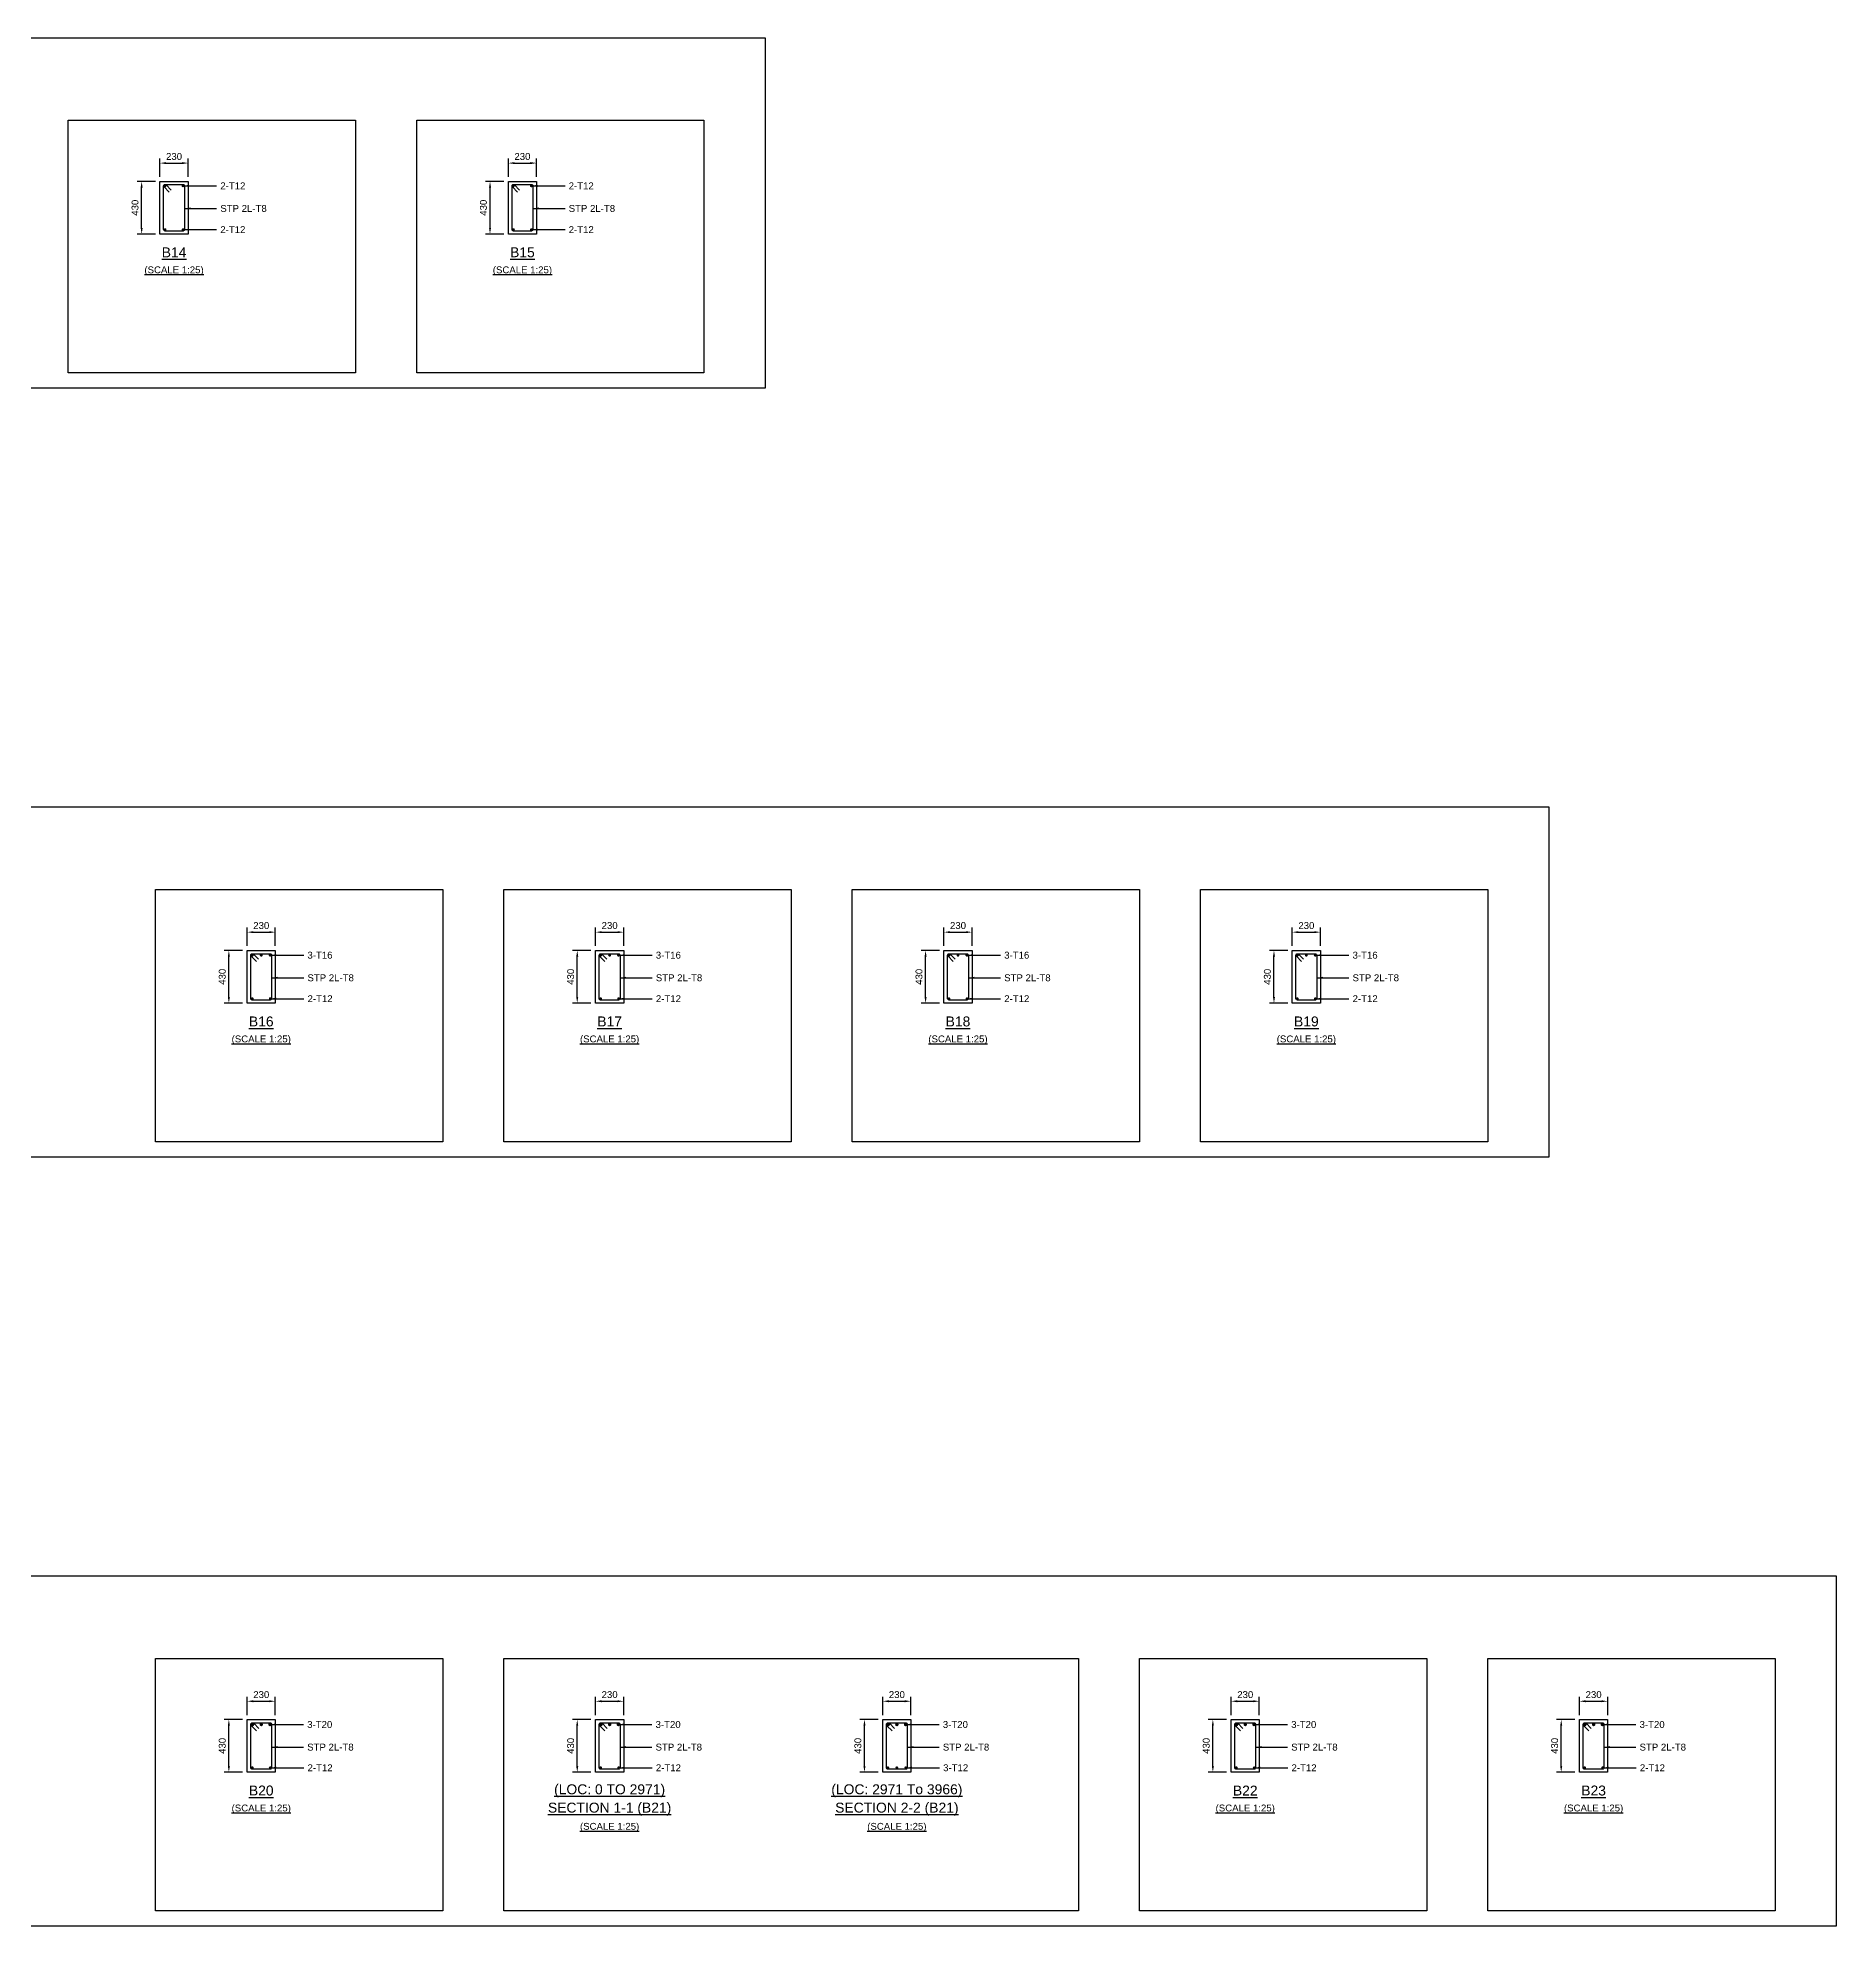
# Model space of a CAD drawing. Header units: inches. Extents: x -816171 to 9366335, y -450961 to 689132.
# Drawn here: x 2685322 to 2744176, y 208346 to 270126 of the extents above; entities that cross this region are included whole.
import ezdxf
from ezdxf.enums import TextEntityAlignment as Align

# ---------------------------------------------------------------- set-up
doc = ezdxf.new("R2010")
doc.units = ezdxf.units.IN
doc.header["$MEASUREMENT"] = 0
for name, color, linetype in [('Concrete Line', 2, 'Continuous'), ('Dimension', 31, 'Continuous'), ('Labels', 4, 'Continuous'), ('Link', 225, 'Continuous'), ('Reinforcement', 130, 'Continuous'), ('Schedule Border', 60, 'Continuous'), ('Text', 31, 'Continuous')]:
    doc.layers.add(name, color=color, linetype=linetype)
doc.styles.add('SC-SansSerif', font='SansSerif')
doc.dimstyles.new('SCBBSDimStyl', dxfattribs={"dimtxt": 225, "dimasz": 200, "dimexe": 150, "dimexo": 150, "dimgap": 100, "dimtad": 1, "dimtoh": 1, "dimdec": 0, "dimzin": 0, "dimdsep": 46, "dimtxsty": 'SC-SansSerif', "dimcen": 0.09, "dimclrd": 8, "dimclre": 8, "dimclrt": 31, "dimadec": 0, "dimazin": 0, "dimtfac": 1, "dimtdec": 0, "dimtix": 1, "dimtofl": 0, "dimtmove": 0, "dimatfit": 3, "dimfxl": 1, "dimtolj": 1, "dimtzin": 0, "dimarcsym": 0})

# ---------------------------------------------------------------- blocks, each defined once
blk = doc.blocks.new('*D782')
at = {"layer": 'DEFPOINTS', "color": 0, "transparency": 16777216}
for p in [(2690242, 266026), (2689322, 265426), (2690242, 265426)]:
    blk.add_point(p, dxfattribs=at)
at = {"layer": 'Dimension', "color": 8, "lineweight": -2, "transparency": 16777216}
for p, q in [((2689322, 265576), (2689322, 266176)), ((2689522, 266026), (2690042, 266026)), ((2690242, 265576), (2690242, 266176))]:
    blk.add_line(p, q, dxfattribs=at)
at = {"layer": 'Dimension', "color": 8, "transparency": 16777216}
for points in [[(2689522, 266059), (2689522, 265993), (2689322, 266026)], [(2690042, 266059), (2690042, 265993), (2690242, 266026)]]:
    blk.add_solid(points, dxfattribs=at)
at = {"layer": 'Dimension', "color": 31, "transparency": 16777216, "insert": (2689782, 266242), "char_height": 225, "attachment_point": 5, "style": 'SC-SansSerif'}
blk.add_mtext('\\A1;230', dxfattribs=at)
blk = doc.blocks.new('*D783')
at = {"layer": 'DEFPOINTS', "color": 0, "transparency": 16777216}
for p in [(2688722, 265426), (2689322, 265426), (2689322, 263706)]:
    blk.add_point(p, dxfattribs=at)
at = {"layer": 'Dimension', "color": 8, "lineweight": -2, "transparency": 16777216}
for p, q in [((2689172, 265426), (2688572, 265426)), ((2688722, 263906), (2688722, 265226)), ((2689172, 263706), (2688572, 263706))]:
    blk.add_line(p, q, dxfattribs=at)
at = {"layer": 'Dimension', "color": 8, "transparency": 16777216}
for points in [[(2688689, 265226), (2688755, 265226), (2688722, 265426)], [(2688689, 263906), (2688755, 263906), (2688722, 263706)]]:
    blk.add_solid(points, dxfattribs=at)
at = {"layer": 'Dimension', "color": 31, "transparency": 16777216, "insert": (2688506, 264566), "char_height": 225, "attachment_point": 5, "rotation": 90, "style": 'SC-SansSerif'}
blk.add_mtext('\\A1;430', dxfattribs=at)
blk = doc.blocks.new('*D768')
at = {"layer": 'DEFPOINTS', "color": 0, "transparency": 16777216}
for p in [(2701642, 266026), (2700722, 265426), (2701642, 265426)]:
    blk.add_point(p, dxfattribs=at)
at = {"layer": 'Dimension', "color": 8, "lineweight": -2, "transparency": 16777216}
for p, q in [((2700722, 265576), (2700722, 266176)), ((2700922, 266026), (2701442, 266026)), ((2701642, 265576), (2701642, 266176))]:
    blk.add_line(p, q, dxfattribs=at)
at = {"layer": 'Dimension', "color": 8, "transparency": 16777216}
for points in [[(2700922, 266059), (2700922, 265993), (2700722, 266026)], [(2701442, 266059), (2701442, 265993), (2701642, 266026)]]:
    blk.add_solid(points, dxfattribs=at)
at = {"layer": 'Dimension', "color": 31, "transparency": 16777216, "insert": (2701182, 266242), "char_height": 225, "attachment_point": 5, "style": 'SC-SansSerif'}
blk.add_mtext('\\A1;230', dxfattribs=at)
blk = doc.blocks.new('*D769')
at = {"layer": 'DEFPOINTS', "color": 0, "transparency": 16777216}
for p in [(2700122, 265426), (2700722, 265426), (2700722, 263706)]:
    blk.add_point(p, dxfattribs=at)
at = {"layer": 'Dimension', "color": 8, "lineweight": -2, "transparency": 16777216}
for p, q in [((2700572, 265426), (2699972, 265426)), ((2700122, 263906), (2700122, 265226)), ((2700572, 263706), (2699972, 263706))]:
    blk.add_line(p, q, dxfattribs=at)
at = {"layer": 'Dimension', "color": 8, "transparency": 16777216}
for points in [[(2700089, 265226), (2700155, 265226), (2700122, 265426)], [(2700089, 263906), (2700155, 263906), (2700122, 263706)]]:
    blk.add_solid(points, dxfattribs=at)
at = {"layer": 'Dimension', "color": 31, "transparency": 16777216, "insert": (2699906, 264566), "char_height": 225, "attachment_point": 5, "rotation": 90, "style": 'SC-SansSerif'}
blk.add_mtext('\\A1;430', dxfattribs=at)
blk = doc.blocks.new('*D876')
at = {"layer": 'DEFPOINTS', "color": 0, "transparency": 16777216}
for p in [(2693096, 240866), (2692176, 240266), (2693096, 240266)]:
    blk.add_point(p, dxfattribs=at)
at = {"layer": 'Dimension', "color": 8, "lineweight": -2, "transparency": 16777216}
for p, q in [((2692176, 240416), (2692176, 241016)), ((2693096, 240416), (2693096, 241016)), ((2692376, 240866), (2692896, 240866))]:
    blk.add_line(p, q, dxfattribs=at)
at = {"layer": 'Dimension', "color": 8, "transparency": 16777216}
for points in [[(2692376, 240899), (2692376, 240833), (2692176, 240866)], [(2692896, 240899), (2692896, 240833), (2693096, 240866)]]:
    blk.add_solid(points, dxfattribs=at)
at = {"layer": 'Dimension', "color": 31, "transparency": 16777216, "insert": (2692636, 241082), "char_height": 225, "attachment_point": 5, "style": 'SC-SansSerif'}
blk.add_mtext('\\A1;230', dxfattribs=at)
blk = doc.blocks.new('*D877')
at = {"layer": 'DEFPOINTS', "color": 0, "transparency": 16777216}
for p in [(2691576, 240266), (2692176, 240266), (2692176, 238546)]:
    blk.add_point(p, dxfattribs=at)
at = {"layer": 'Dimension', "color": 8, "lineweight": -2, "transparency": 16777216}
for p, q in [((2692026, 240266), (2691426, 240266)), ((2691576, 238746), (2691576, 240066)), ((2692026, 238546), (2691426, 238546))]:
    blk.add_line(p, q, dxfattribs=at)
at = {"layer": 'Dimension', "color": 8, "transparency": 16777216}
for points in [[(2691542, 240066), (2691609, 240066), (2691576, 240266)], [(2691542, 238746), (2691609, 238746), (2691576, 238546)]]:
    blk.add_solid(points, dxfattribs=at)
at = {"layer": 'Dimension', "color": 31, "transparency": 16777216, "insert": (2691360, 239406), "char_height": 225, "attachment_point": 5, "rotation": 90, "style": 'SC-SansSerif'}
blk.add_mtext('\\A1;430', dxfattribs=at)
blk = doc.blocks.new('*D878')
at = {"layer": 'DEFPOINTS', "color": 0, "transparency": 16777216}
for p in [(2704496, 240866), (2703576, 240266), (2704496, 240266)]:
    blk.add_point(p, dxfattribs=at)
at = {"layer": 'Dimension', "color": 8, "lineweight": -2, "transparency": 16777216}
for p, q in [((2703576, 240416), (2703576, 241016)), ((2704496, 240416), (2704496, 241016)), ((2703776, 240866), (2704296, 240866))]:
    blk.add_line(p, q, dxfattribs=at)
at = {"layer": 'Dimension', "color": 8, "transparency": 16777216}
for points in [[(2703776, 240899), (2703776, 240833), (2703576, 240866)], [(2704296, 240899), (2704296, 240833), (2704496, 240866)]]:
    blk.add_solid(points, dxfattribs=at)
at = {"layer": 'Dimension', "color": 31, "transparency": 16777216, "insert": (2704036, 241082), "char_height": 225, "attachment_point": 5, "style": 'SC-SansSerif'}
blk.add_mtext('\\A1;230', dxfattribs=at)
blk = doc.blocks.new('*D879')
at = {"layer": 'DEFPOINTS', "color": 0, "transparency": 16777216}
for p in [(2702976, 240266), (2703576, 240266), (2703576, 238546)]:
    blk.add_point(p, dxfattribs=at)
at = {"layer": 'Dimension', "color": 8, "lineweight": -2, "transparency": 16777216}
for p, q in [((2703426, 240266), (2702826, 240266)), ((2702976, 238746), (2702976, 240066)), ((2703426, 238546), (2702826, 238546))]:
    blk.add_line(p, q, dxfattribs=at)
at = {"layer": 'Dimension', "color": 8, "transparency": 16777216}
for points in [[(2702942, 240066), (2703009, 240066), (2702976, 240266)], [(2702942, 238746), (2703009, 238746), (2702976, 238546)]]:
    blk.add_solid(points, dxfattribs=at)
at = {"layer": 'Dimension', "color": 31, "transparency": 16777216, "insert": (2702760, 239406), "char_height": 225, "attachment_point": 5, "rotation": 90, "style": 'SC-SansSerif'}
blk.add_mtext('\\A1;430', dxfattribs=at)
blk = doc.blocks.new('*D880')
at = {"layer": 'DEFPOINTS', "color": 0, "transparency": 16777216}
for p in [(2715896, 240866), (2714976, 240266), (2715896, 240266)]:
    blk.add_point(p, dxfattribs=at)
at = {"layer": 'Dimension', "color": 8, "lineweight": -2, "transparency": 16777216}
for p, q in [((2714976, 240416), (2714976, 241016)), ((2715896, 240416), (2715896, 241016)), ((2715176, 240866), (2715696, 240866))]:
    blk.add_line(p, q, dxfattribs=at)
at = {"layer": 'Dimension', "color": 8, "transparency": 16777216}
for points in [[(2715176, 240899), (2715176, 240833), (2714976, 240866)], [(2715696, 240899), (2715696, 240833), (2715896, 240866)]]:
    blk.add_solid(points, dxfattribs=at)
at = {"layer": 'Dimension', "color": 31, "transparency": 16777216, "insert": (2715436, 241082), "char_height": 225, "attachment_point": 5, "style": 'SC-SansSerif'}
blk.add_mtext('\\A1;230', dxfattribs=at)
blk = doc.blocks.new('*D881')
at = {"layer": 'DEFPOINTS', "color": 0, "transparency": 16777216}
for p in [(2714376, 240266), (2714976, 240266), (2714976, 238546)]:
    blk.add_point(p, dxfattribs=at)
at = {"layer": 'Dimension', "color": 8, "lineweight": -2, "transparency": 16777216}
for p, q in [((2714826, 240266), (2714226, 240266)), ((2714376, 238746), (2714376, 240066)), ((2714826, 238546), (2714226, 238546))]:
    blk.add_line(p, q, dxfattribs=at)
at = {"layer": 'Dimension', "color": 8, "transparency": 16777216}
for points in [[(2714342, 240066), (2714409, 240066), (2714376, 240266)], [(2714342, 238746), (2714409, 238746), (2714376, 238546)]]:
    blk.add_solid(points, dxfattribs=at)
at = {"layer": 'Dimension', "color": 31, "transparency": 16777216, "insert": (2714160, 239406), "char_height": 225, "attachment_point": 5, "rotation": 90, "style": 'SC-SansSerif'}
blk.add_mtext('\\A1;430', dxfattribs=at)
blk = doc.blocks.new('*D853')
at = {"layer": 'DEFPOINTS', "color": 0, "transparency": 16777216}
for p in [(2727296, 240866), (2726376, 240266), (2727296, 240266)]:
    blk.add_point(p, dxfattribs=at)
at = {"layer": 'Dimension', "color": 8, "lineweight": -2, "transparency": 16777216}
for p, q in [((2726376, 240416), (2726376, 241016)), ((2727296, 240416), (2727296, 241016)), ((2726576, 240866), (2727096, 240866))]:
    blk.add_line(p, q, dxfattribs=at)
at = {"layer": 'Dimension', "color": 8, "transparency": 16777216}
for points in [[(2726576, 240899), (2726576, 240833), (2726376, 240866)], [(2727096, 240899), (2727096, 240833), (2727296, 240866)]]:
    blk.add_solid(points, dxfattribs=at)
at = {"layer": 'Dimension', "color": 31, "transparency": 16777216, "insert": (2726836, 241082), "char_height": 225, "attachment_point": 5, "style": 'SC-SansSerif'}
blk.add_mtext('\\A1;230', dxfattribs=at)
blk = doc.blocks.new('*D854')
at = {"layer": 'DEFPOINTS', "color": 0, "transparency": 16777216}
for p in [(2725776, 240266), (2726376, 240266), (2726376, 238546)]:
    blk.add_point(p, dxfattribs=at)
at = {"layer": 'Dimension', "color": 8, "lineweight": -2, "transparency": 16777216}
for p, q in [((2726226, 240266), (2725626, 240266)), ((2725776, 238746), (2725776, 240066)), ((2726226, 238546), (2725626, 238546))]:
    blk.add_line(p, q, dxfattribs=at)
at = {"layer": 'Dimension', "color": 8, "transparency": 16777216}
for points in [[(2725742, 240066), (2725809, 240066), (2725776, 240266)], [(2725742, 238746), (2725809, 238746), (2725776, 238546)]]:
    blk.add_solid(points, dxfattribs=at)
at = {"layer": 'Dimension', "color": 31, "transparency": 16777216, "insert": (2725560, 239406), "char_height": 225, "attachment_point": 5, "rotation": 90, "style": 'SC-SansSerif'}
blk.add_mtext('\\A1;430', dxfattribs=at)
blk = doc.blocks.new('*D870')
at = {"layer": 'DEFPOINTS', "color": 0, "transparency": 16777216}
for p in [(2693096, 215706), (2692176, 215106), (2693096, 215106)]:
    blk.add_point(p, dxfattribs=at)
at = {"layer": 'Dimension', "color": 8, "lineweight": -2, "transparency": 16777216}
for p, q in [((2692176, 215256), (2692176, 215856)), ((2692376, 215706), (2692896, 215706)), ((2693096, 215256), (2693096, 215856))]:
    blk.add_line(p, q, dxfattribs=at)
at = {"layer": 'Dimension', "color": 8, "transparency": 16777216}
for points in [[(2692376, 215739), (2692376, 215673), (2692176, 215706)], [(2692896, 215739), (2692896, 215673), (2693096, 215706)]]:
    blk.add_solid(points, dxfattribs=at)
at = {"layer": 'Dimension', "color": 31, "transparency": 16777216, "insert": (2692636, 215922), "char_height": 225, "attachment_point": 5, "style": 'SC-SansSerif'}
blk.add_mtext('\\A1;230', dxfattribs=at)
blk = doc.blocks.new('*D871')
at = {"layer": 'DEFPOINTS', "color": 0, "transparency": 16777216}
for p in [(2691576, 215106), (2692176, 215106), (2692176, 213386)]:
    blk.add_point(p, dxfattribs=at)
at = {"layer": 'Dimension', "color": 8, "lineweight": -2, "transparency": 16777216}
for p, q in [((2692026, 215106), (2691426, 215106)), ((2691576, 213586), (2691576, 214906)), ((2692026, 213386), (2691426, 213386))]:
    blk.add_line(p, q, dxfattribs=at)
at = {"layer": 'Dimension', "color": 8, "transparency": 16777216}
for points in [[(2691542, 214906), (2691609, 214906), (2691576, 215106)], [(2691542, 213586), (2691609, 213586), (2691576, 213386)]]:
    blk.add_solid(points, dxfattribs=at)
at = {"layer": 'Dimension', "color": 31, "transparency": 16777216, "insert": (2691360, 214246), "char_height": 225, "attachment_point": 5, "rotation": 90, "style": 'SC-SansSerif'}
blk.add_mtext('\\A1;430', dxfattribs=at)
blk = doc.blocks.new('*D890')
at = {"layer": 'DEFPOINTS', "color": 0, "transparency": 16777216}
for p in [(2704496, 215706), (2703576, 215106), (2704496, 215106)]:
    blk.add_point(p, dxfattribs=at)
at = {"layer": 'Dimension', "color": 8, "lineweight": -2, "transparency": 16777216}
for p, q in [((2703576, 215256), (2703576, 215856)), ((2703776, 215706), (2704296, 215706)), ((2704496, 215256), (2704496, 215856))]:
    blk.add_line(p, q, dxfattribs=at)
at = {"layer": 'Dimension', "color": 8, "transparency": 16777216}
for points in [[(2703776, 215739), (2703776, 215673), (2703576, 215706)], [(2704296, 215739), (2704296, 215673), (2704496, 215706)]]:
    blk.add_solid(points, dxfattribs=at)
at = {"layer": 'Dimension', "color": 31, "transparency": 16777216, "insert": (2704036, 215922), "char_height": 225, "attachment_point": 5, "style": 'SC-SansSerif'}
blk.add_mtext('\\A1;230', dxfattribs=at)
blk = doc.blocks.new('*D891')
at = {"layer": 'DEFPOINTS', "color": 0, "transparency": 16777216}
for p in [(2702976, 215106), (2703576, 215106), (2703576, 213386)]:
    blk.add_point(p, dxfattribs=at)
at = {"layer": 'Dimension', "color": 8, "lineweight": -2, "transparency": 16777216}
for p, q in [((2703426, 215106), (2702826, 215106)), ((2702976, 213586), (2702976, 214906)), ((2703426, 213386), (2702826, 213386))]:
    blk.add_line(p, q, dxfattribs=at)
at = {"layer": 'Dimension', "color": 8, "transparency": 16777216}
for points in [[(2702942, 214906), (2703009, 214906), (2702976, 215106)], [(2702942, 213586), (2703009, 213586), (2702976, 213386)]]:
    blk.add_solid(points, dxfattribs=at)
at = {"layer": 'Dimension', "color": 31, "transparency": 16777216, "insert": (2702760, 214246), "char_height": 225, "attachment_point": 5, "rotation": 90, "style": 'SC-SansSerif'}
blk.add_mtext('\\A1;430', dxfattribs=at)
blk = doc.blocks.new('*D892')
at = {"layer": 'DEFPOINTS', "color": 0, "transparency": 16777216}
for p in [(2713896, 215706), (2712976, 215106), (2713896, 215106)]:
    blk.add_point(p, dxfattribs=at)
at = {"layer": 'Dimension', "color": 8, "lineweight": -2, "transparency": 16777216}
for p, q in [((2712976, 215256), (2712976, 215856)), ((2713176, 215706), (2713696, 215706)), ((2713896, 215256), (2713896, 215856))]:
    blk.add_line(p, q, dxfattribs=at)
at = {"layer": 'Dimension', "color": 8, "transparency": 16777216}
for points in [[(2713176, 215739), (2713176, 215673), (2712976, 215706)], [(2713696, 215739), (2713696, 215673), (2713896, 215706)]]:
    blk.add_solid(points, dxfattribs=at)
at = {"layer": 'Dimension', "color": 31, "transparency": 16777216, "insert": (2713436, 215922), "char_height": 225, "attachment_point": 5, "style": 'SC-SansSerif'}
blk.add_mtext('\\A1;230', dxfattribs=at)
blk = doc.blocks.new('*D893')
at = {"layer": 'DEFPOINTS', "color": 0, "transparency": 16777216}
for p in [(2712376, 215106), (2712976, 215106), (2712976, 213386)]:
    blk.add_point(p, dxfattribs=at)
at = {"layer": 'Dimension', "color": 8, "lineweight": -2, "transparency": 16777216}
for p, q in [((2712826, 215106), (2712226, 215106)), ((2712376, 213586), (2712376, 214906)), ((2712826, 213386), (2712226, 213386))]:
    blk.add_line(p, q, dxfattribs=at)
at = {"layer": 'Dimension', "color": 8, "transparency": 16777216}
for points in [[(2712342, 214906), (2712409, 214906), (2712376, 215106)], [(2712342, 213586), (2712409, 213586), (2712376, 213386)]]:
    blk.add_solid(points, dxfattribs=at)
at = {"layer": 'Dimension', "color": 31, "transparency": 16777216, "insert": (2712160, 214246), "char_height": 225, "attachment_point": 5, "rotation": 90, "style": 'SC-SansSerif'}
blk.add_mtext('\\A1;430', dxfattribs=at)
blk = doc.blocks.new('*D894')
at = {"layer": 'DEFPOINTS', "color": 0, "transparency": 16777216}
for p in [(2725296, 215706), (2724376, 215106), (2725296, 215106)]:
    blk.add_point(p, dxfattribs=at)
at = {"layer": 'Dimension', "color": 8, "lineweight": -2, "transparency": 16777216}
for p, q in [((2724376, 215256), (2724376, 215856)), ((2724576, 215706), (2725096, 215706)), ((2725296, 215256), (2725296, 215856))]:
    blk.add_line(p, q, dxfattribs=at)
at = {"layer": 'Dimension', "color": 8, "transparency": 16777216}
for points in [[(2724576, 215739), (2724576, 215673), (2724376, 215706)], [(2725096, 215739), (2725096, 215673), (2725296, 215706)]]:
    blk.add_solid(points, dxfattribs=at)
at = {"layer": 'Dimension', "color": 31, "transparency": 16777216, "insert": (2724836, 215922), "char_height": 225, "attachment_point": 5, "style": 'SC-SansSerif'}
blk.add_mtext('\\A1;230', dxfattribs=at)
blk = doc.blocks.new('*D895')
at = {"layer": 'DEFPOINTS', "color": 0, "transparency": 16777216}
for p in [(2723776, 215106), (2724376, 215106), (2724376, 213386)]:
    blk.add_point(p, dxfattribs=at)
at = {"layer": 'Dimension', "color": 8, "lineweight": -2, "transparency": 16777216}
for p, q in [((2724226, 215106), (2723626, 215106)), ((2723776, 213586), (2723776, 214906)), ((2724226, 213386), (2723626, 213386))]:
    blk.add_line(p, q, dxfattribs=at)
at = {"layer": 'Dimension', "color": 8, "transparency": 16777216}
for points in [[(2723742, 214906), (2723809, 214906), (2723776, 215106)], [(2723742, 213586), (2723809, 213586), (2723776, 213386)]]:
    blk.add_solid(points, dxfattribs=at)
at = {"layer": 'Dimension', "color": 31, "transparency": 16777216, "insert": (2723560, 214246), "char_height": 225, "attachment_point": 5, "rotation": 90, "style": 'SC-SansSerif'}
blk.add_mtext('\\A1;430', dxfattribs=at)
blk = doc.blocks.new('*D896')
at = {"layer": 'DEFPOINTS', "color": 0, "transparency": 16777216}
for p in [(2736696, 215706), (2735776, 215106), (2736696, 215106)]:
    blk.add_point(p, dxfattribs=at)
at = {"layer": 'Dimension', "color": 8, "lineweight": -2, "transparency": 16777216}
for p, q in [((2735776, 215256), (2735776, 215856)), ((2735976, 215706), (2736496, 215706)), ((2736696, 215256), (2736696, 215856))]:
    blk.add_line(p, q, dxfattribs=at)
at = {"layer": 'Dimension', "color": 8, "transparency": 16777216}
for points in [[(2735976, 215739), (2735976, 215673), (2735776, 215706)], [(2736496, 215739), (2736496, 215673), (2736696, 215706)]]:
    blk.add_solid(points, dxfattribs=at)
at = {"layer": 'Dimension', "color": 31, "transparency": 16777216, "insert": (2736236, 215922), "char_height": 225, "attachment_point": 5, "style": 'SC-SansSerif'}
blk.add_mtext('\\A1;230', dxfattribs=at)
blk = doc.blocks.new('*D897')
at = {"layer": 'DEFPOINTS', "color": 0, "transparency": 16777216}
for p in [(2735176, 215106), (2735776, 215106), (2735776, 213386)]:
    blk.add_point(p, dxfattribs=at)
at = {"layer": 'Dimension', "color": 8, "lineweight": -2, "transparency": 16777216}
for p, q in [((2735626, 215106), (2735026, 215106)), ((2735176, 213586), (2735176, 214906)), ((2735626, 213386), (2735026, 213386))]:
    blk.add_line(p, q, dxfattribs=at)
at = {"layer": 'Dimension', "color": 8, "transparency": 16777216}
for points in [[(2735142, 214906), (2735209, 214906), (2735176, 215106)], [(2735142, 213586), (2735209, 213586), (2735176, 213386)]]:
    blk.add_solid(points, dxfattribs=at)
at = {"layer": 'Dimension', "color": 31, "transparency": 16777216, "insert": (2734960, 214246), "char_height": 225, "attachment_point": 5, "rotation": 90, "style": 'SC-SansSerif'}
blk.add_mtext('\\A1;430', dxfattribs=at)

msp = doc.modelspace()

# ---------------------------------------------------------------- linework, layer by layer
at = {"layer": 'Concrete Line'}
for points in [[(2689322.14657, 265425.9465), (2690242.14657, 265425.9465), (2690242.14657, 263705.9465), (2689322.14657, 263705.9465)], [(2700722.14657, 265425.9465), (2701642.14657, 265425.9465), (2701642.14657, 263705.9465), (2700722.14657, 263705.9465)], [(2692175.64657, 240265.9465), (2693095.64657, 240265.9465), (2693095.64657, 238545.9465), (2692175.64657, 238545.9465)], [(2703575.64657, 240265.9465), (2704495.64657, 240265.9465), (2704495.64657, 238545.9465), (2703575.64657, 238545.9465)], [(2714975.64657, 240265.9465), (2715895.64657, 240265.9465), (2715895.64657, 238545.9465), (2714975.64657, 238545.9465)], [(2726375.64657, 240265.9465), (2727295.64657, 240265.9465), (2727295.64657, 238545.9465), (2726375.64657, 238545.9465)], [(2692175.64657, 215105.9465), (2693095.64657, 215105.9465), (2693095.64657, 213385.9465), (2692175.64657, 213385.9465)], [(2703575.64657, 215105.9465), (2704495.64657, 215105.9465), (2704495.64657, 213385.9465), (2703575.64657, 213385.9465)], [(2712975.64657, 215105.9465), (2713895.64657, 215105.9465), (2713895.64657, 213385.9465), (2712975.64657, 213385.9465)], [(2724375.64657, 215105.9465), (2725295.64657, 215105.9465), (2725295.64657, 213385.9465), (2724375.64657, 213385.9465)], [(2735775.64657, 215105.9465), (2736695.64657, 215105.9465), (2736695.64657, 213385.9465), (2735775.64657, 213385.9465)]]:
    msp.add_lwpolyline(points, close=True, dxfattribs=at)
at = {"layer": 'Link'}
for points in [[(2689625.32529, 265079.71396), (2689455.61966, 265249.41959, -0.6681786379), (2689488.14657, 265327.9465), (2690076.14657, 265327.9465, -0.4142135624), (2690122.14657, 265281.9465), (2690122.14657, 263849.9465, -0.4142135624), (2690076.14657, 263803.9465), (2689488.14657, 263803.9465, -0.4142135624), (2689442.14657, 263849.9465), (2689442.14657, 265281.9465, -0.6681786379), (2689520.67348, 265314.47341), (2689690.37911, 265144.76778)], [(2701025.32529, 265079.71396), (2700855.61966, 265249.41959, -0.6681786379), (2700888.14657, 265327.9465), (2701476.14657, 265327.9465, -0.4142135624), (2701522.14657, 265281.9465), (2701522.14657, 263849.9465, -0.4142135624), (2701476.14657, 263803.9465), (2700888.14657, 263803.9465, -0.4142135624), (2700842.14657, 263849.9465), (2700842.14657, 265281.9465, -0.6681786379), (2700920.67348, 265314.47341), (2701090.37911, 265144.76778)], [(2692479.26803, 239910.20445), (2692309.68162, 240080.02922, -0.6679247243), (2692343.64657, 240161.9465), (2692927.64657, 240161.9465, -0.4142135624), (2692975.64657, 240113.9465), (2692975.64657, 238689.9465, -0.4142135624), (2692929.64657, 238643.9465), (2692341.64657, 238643.9465, -0.4142135624), (2692295.64657, 238689.9465), (2692295.64657, 240113.9465, -0.6684326111), (2692377.61152, 240147.86378), (2692547.19793, 239978.03902)], [(2703879.26803, 239910.20445), (2703709.68162, 240080.02922, -0.6679247243), (2703743.64657, 240161.9465), (2704327.64657, 240161.9465, -0.4142135624), (2704375.64657, 240113.9465), (2704375.64657, 238689.9465, -0.4142135624), (2704329.64657, 238643.9465), (2703741.64657, 238643.9465, -0.4142135624), (2703695.64657, 238689.9465), (2703695.64657, 240113.9465, -0.6684326111), (2703777.61152, 240147.86378), (2703947.19793, 239978.03902)], [(2715279.26803, 239910.20445), (2715109.68162, 240080.02922, -0.6679247243), (2715143.64657, 240161.9465), (2715727.64657, 240161.9465, -0.4142135624), (2715775.64657, 240113.9465), (2715775.64657, 238689.9465, -0.4142135624), (2715729.64657, 238643.9465), (2715141.64657, 238643.9465, -0.4142135624), (2715095.64657, 238689.9465), (2715095.64657, 240113.9465, -0.6684326111), (2715177.61152, 240147.86378), (2715347.19793, 239978.03902)], [(2726679.26803, 239910.20445), (2726509.68162, 240080.02922, -0.6679247243), (2726543.64657, 240161.9465), (2727127.64657, 240161.9465, -0.4142135624), (2727175.64657, 240113.9465), (2727175.64657, 238689.9465, -0.4142135624), (2727129.64657, 238643.9465), (2726541.64657, 238643.9465, -0.4142135624), (2726495.64657, 238689.9465), (2726495.64657, 240113.9465, -0.6684326111), (2726577.61152, 240147.86378), (2726747.19793, 239978.03902)], [(2692481.01436, 214736.18478), (2692311.90902, 214906.48859, -0.66690252), (2692351.64657, 215001.9465), (2692919.64657, 215001.9465, -0.4142135624), (2692975.64657, 214945.9465), (2692975.64657, 213529.9465, -0.4142135624), (2692929.64657, 213483.9465), (2692341.64657, 213483.9465, -0.4142135624), (2692295.64657, 213529.9465), (2692295.64657, 214945.9465, -0.6694562621), (2692391.38413, 214985.40441), (2692560.48946, 214815.10061)], [(2703881.01436, 214736.18478), (2703711.90902, 214906.48859, -0.66690252), (2703751.64657, 215001.9465), (2704319.64657, 215001.9465, -0.4142135624), (2704375.64657, 214945.9465), (2704375.64657, 213529.9465, -0.4142135624), (2704329.64657, 213483.9465), (2703741.64657, 213483.9465, -0.4142135624), (2703695.64657, 213529.9465), (2703695.64657, 214945.9465, -0.6694562621), (2703791.38413, 214985.40441), (2703960.48946, 214815.10061)], [(2713281.01436, 214736.18478), (2713111.90902, 214906.48859, -0.66690252), (2713151.64657, 215001.9465), (2713719.64657, 215001.9465, -0.4142135624), (2713775.64657, 214945.9465), (2713775.64657, 213529.9465, -0.4142135624), (2713729.64657, 213483.9465), (2713141.64657, 213483.9465, -0.4142135624), (2713095.64657, 213529.9465), (2713095.64657, 214945.9465, -0.6694562621), (2713191.38413, 214985.40441), (2713360.48946, 214815.10061)], [(2724681.01436, 214736.18478), (2724511.90902, 214906.48859, -0.66690252), (2724551.64657, 215001.9465), (2725119.64657, 215001.9465, -0.4142135624), (2725175.64657, 214945.9465), (2725175.64657, 213529.9465, -0.4142135624), (2725129.64657, 213483.9465), (2724541.64657, 213483.9465, -0.4142135624), (2724495.64657, 213529.9465), (2724495.64657, 214945.9465, -0.6694562621), (2724591.38413, 214985.40441), (2724760.48946, 214815.10061)], [(2736081.01436, 214736.18478), (2735911.90902, 214906.48859, -0.66690252), (2735951.64657, 215001.9465), (2736519.64657, 215001.9465, -0.4142135624), (2736575.64657, 214945.9465), (2736575.64657, 213529.9465, -0.4142135624), (2736529.64657, 213483.9465), (2735941.64657, 213483.9465, -0.4142135624), (2735895.64657, 213529.9465), (2735895.64657, 214945.9465, -0.6694562621), (2735991.38413, 214985.40441), (2736160.48946, 214815.10061)]]:
    msp.add_lwpolyline(points, format="xyb", dxfattribs=at)
at = {"layer": 'Reinforcement'}
for points, const_width in [([(2689465.14657, 265281.9465, 1), (2689511.14657, 265281.9465, 1)], 46), ([(2690053.14657, 265281.9465, 1), (2690099.14657, 265281.9465, 1)], 46), ([(2700865.14657, 265281.9465, 1), (2700911.14657, 265281.9465, 1)], 46), ([(2701453.14657, 265281.9465, 1), (2701499.14657, 265281.9465, 1)], 46), ([(2689465.14657, 263849.9465, 1), (2689511.14657, 263849.9465, 1)], 46), ([(2690053.14657, 263849.9465, 1), (2690099.14657, 263849.9465, 1)], 46), ([(2700865.14657, 263849.9465, 1), (2700911.14657, 263849.9465, 1)], 46), ([(2701453.14657, 263849.9465, 1), (2701499.14657, 263849.9465, 1)], 46), ([(2692319.64657, 240113.9465, 1), (2692367.64657, 240113.9465, 1)], 48), ([(2692611.64657, 240113.9465, 1), (2692659.64657, 240113.9465, 1)], 48), ([(2692903.64657, 240113.9465, 1), (2692951.64657, 240113.9465, 1)], 48), ([(2703719.64657, 240113.9465, 1), (2703767.64657, 240113.9465, 1)], 48), ([(2704011.64657, 240113.9465, 1), (2704059.64657, 240113.9465, 1)], 48), ([(2704303.64657, 240113.9465, 1), (2704351.64657, 240113.9465, 1)], 48), ([(2715119.64657, 240113.9465, 1), (2715167.64657, 240113.9465, 1)], 48), ([(2715411.64657, 240113.9465, 1), (2715459.64657, 240113.9465, 1)], 48), ([(2715703.64657, 240113.9465, 1), (2715751.64657, 240113.9465, 1)], 48), ([(2726519.64657, 240113.9465, 1), (2726567.64657, 240113.9465, 1)], 48), ([(2726811.64657, 240113.9465, 1), (2726859.64657, 240113.9465, 1)], 48), ([(2727103.64657, 240113.9465, 1), (2727151.64657, 240113.9465, 1)], 48), ([(2692318.64657, 238689.9465, 1), (2692364.64657, 238689.9465, 1)], 46), ([(2692906.64657, 238689.9465, 1), (2692952.64657, 238689.9465, 1)], 46), ([(2703718.64657, 238689.9465, 1), (2703764.64657, 238689.9465, 1)], 46), ([(2704306.64657, 238689.9465, 1), (2704352.64657, 238689.9465, 1)], 46), ([(2715118.64657, 238689.9465, 1), (2715164.64657, 238689.9465, 1)], 46), ([(2715706.64657, 238689.9465, 1), (2715752.64657, 238689.9465, 1)], 46), ([(2726518.64657, 238689.9465, 1), (2726564.64657, 238689.9465, 1)], 46), ([(2727106.64657, 238689.9465, 1), (2727152.64657, 238689.9465, 1)], 46), ([(2692323.64657, 214945.9465, 1), (2692379.64657, 214945.9465, 1)], 56), ([(2692607.64657, 214945.9465, 1), (2692663.64657, 214945.9465, 1)], 56), ([(2692891.64657, 214945.9465, 1), (2692947.64657, 214945.9465, 1)], 56), ([(2703723.64657, 214945.9465, 1), (2703779.64657, 214945.9465, 1)], 56), ([(2704007.64657, 214945.9465, 1), (2704063.64657, 214945.9465, 1)], 56), ([(2704291.64657, 214945.9465, 1), (2704347.64657, 214945.9465, 1)], 56), ([(2713123.64657, 214945.9465, 1), (2713179.64657, 214945.9465, 1)], 56), ([(2713407.64657, 214945.9465, 1), (2713463.64657, 214945.9465, 1)], 56), ([(2713691.64657, 214945.9465, 1), (2713747.64657, 214945.9465, 1)], 56), ([(2724523.64657, 214945.9465, 1), (2724579.64657, 214945.9465, 1)], 56), ([(2724807.64657, 214945.9465, 1), (2724863.64657, 214945.9465, 1)], 56), ([(2725091.64657, 214945.9465, 1), (2725147.64657, 214945.9465, 1)], 56), ([(2735923.64657, 214945.9465, 1), (2735979.64657, 214945.9465, 1)], 56), ([(2736207.64657, 214945.9465, 1), (2736263.64657, 214945.9465, 1)], 56), ([(2736491.64657, 214945.9465, 1), (2736547.64657, 214945.9465, 1)], 56), ([(2692318.64657, 213529.9465, 1), (2692364.64657, 213529.9465, 1)], 46), ([(2692906.64657, 213529.9465, 1), (2692952.64657, 213529.9465, 1)], 46), ([(2703718.64657, 213529.9465, 1), (2703764.64657, 213529.9465, 1)], 46), ([(2704306.64657, 213529.9465, 1), (2704352.64657, 213529.9465, 1)], 46), ([(2713118.64657, 213529.9465, 1), (2713164.64657, 213529.9465, 1)], 46), ([(2713412.64657, 213529.9465, 1), (2713458.64657, 213529.9465, 1)], 46), ([(2713706.64657, 213529.9465, 1), (2713752.64657, 213529.9465, 1)], 46), ([(2724518.64657, 213529.9465, 1), (2724564.64657, 213529.9465, 1)], 46), ([(2725106.64657, 213529.9465, 1), (2725152.64657, 213529.9465, 1)], 46), ([(2735918.64657, 213529.9465, 1), (2735964.64657, 213529.9465, 1)], 46), ([(2736506.64657, 213529.9465, 1), (2736552.64657, 213529.9465, 1)], 46)]:
    msp.add_lwpolyline(points, format="xyb", close=True, dxfattribs=dict(at, const_width=const_width))
at = {"layer": 'Schedule Border'}
for points in [[(2639250.63876, 270125.9465), (2709122.14817, 270125.9465), (2709122.14817, 258665.9465), (2639250.63876, 258665.9465)], [(2686322.14817, 267425.9465), (2695722.14817, 267425.9465), (2695722.14817, 259165.9465), (2686322.14817, 259165.9465)], [(2697722.14817, 267425.9465), (2707122.14817, 267425.9465), (2707122.14817, 259165.9465), (2697722.14817, 259165.9465)], [(2639250.63876, 244965.9465), (2734775.64786, 244965.9465), (2734775.64786, 233505.9465), (2639250.63876, 233505.9465)], [(2689175.64786, 242265.9465), (2698575.64786, 242265.9465), (2698575.64786, 234005.9465), (2689175.64786, 234005.9465)], [(2700575.64786, 242265.9465), (2709975.64786, 242265.9465), (2709975.64786, 234005.9465), (2700575.64786, 234005.9465)], [(2711975.64786, 242265.9465), (2721375.64786, 242265.9465), (2721375.64786, 234005.9465), (2711975.64786, 234005.9465)], [(2723375.64786, 242265.9465), (2732775.64786, 242265.9465), (2732775.64786, 234005.9465), (2723375.64786, 234005.9465)], [(2639250.63876, 219805.9465), (2744175.64783, 219805.9465), (2744175.64783, 208345.9465), (2639250.63876, 208345.9465)], [(2689175.64783, 217105.9465), (2698575.64783, 217105.9465), (2698575.64783, 208845.9465), (2689175.64783, 208845.9465)], [(2700575.64783, 217105.9465), (2719375.64783, 217105.9465), (2719375.64783, 208845.9465), (2700575.64783, 208845.9465)], [(2721375.64783, 217105.9465), (2730775.64783, 217105.9465), (2730775.64783, 208845.9465), (2721375.64783, 208845.9465)], [(2732775.64783, 217105.9465), (2742175.64783, 217105.9465), (2742175.64783, 208845.9465), (2732775.64783, 208845.9465)]]:
    msp.add_lwpolyline(points, close=True, dxfattribs=at)

# ---------------------------------------------------------------- texts
at = {"layer": 'Labels', "style": 'SC-SansSerif'}
for s, p in [('%%uB14', (2689782.14657, 263105.9465)), ('%%uB15', (2701182.14657, 263105.9465)), ('%%uB16', (2692635.64657, 237945.9465)), ('%%uB17', (2704035.64657, 237945.9465)), ('%%uB18', (2715435.64657, 237945.9465)), ('%%uB19', (2726835.64657, 237945.9465)), ('%%uB20', (2692635.64657, 212785.9465)), ('%%u(LOC: 0 TO 2971)', (2704035.64657, 212785.9465)), ('%%u(LOC: 2971 To 3966)', (2713435.64657, 212785.9465)), ('%%uB22', (2724835.64657, 212785.9465)), ('%%uB23', (2736235.64657, 212785.9465)), ('%%uSECTION 1-1 (B21)', (2704035.64657, 212185.9465)), ('%%uSECTION 2-2 (B21)', (2713435.64657, 212185.9465))]:
    msp.add_text(s, height=325, dxfattribs=at).set_placement(p, align=Align.MIDDLE)
at = {"layer": 'Text', "style": 'SC-SansSerif'}
for s, p in [('2-T12', (2691296.14657, 265281.9465)), ('2-T12', (2702696.14657, 265281.9465)), ('STP 2L-T8', (2691296.14657, 264541.9465)), ('STP 2L-T8', (2702696.14657, 264541.9465)), ('2-T12', (2691296.14657, 263849.9465)), ('2-T12', (2702696.14657, 263849.9465)), ('3-T16', (2694147.64657, 240113.9465)), ('3-T16', (2705547.64657, 240113.9465)), ('3-T16', (2716947.64657, 240113.9465)), ('3-T16', (2728347.64657, 240113.9465)), ('STP 2L-T8', (2694147.64657, 239373.9465)), ('STP 2L-T8', (2705547.64657, 239373.9465)), ('STP 2L-T8', (2716947.64657, 239373.9465)), ('STP 2L-T8', (2728347.64657, 239373.9465)), ('2-T12', (2694149.64657, 238689.9465)), ('2-T12', (2705549.64657, 238689.9465)), ('2-T12', (2716949.64657, 238689.9465)), ('2-T12', (2728349.64657, 238689.9465)), ('3-T20', (2694139.64657, 214945.9465)), ('3-T20', (2705539.64657, 214945.9465)), ('3-T20', (2714939.64657, 214945.9465)), ('3-T20', (2726339.64657, 214945.9465)), ('3-T20', (2737739.64657, 214945.9465)), ('STP 2L-T8', (2694139.64657, 214205.9465)), ('STP 2L-T8', (2705539.64657, 214205.9465)), ('STP 2L-T8', (2714939.64657, 214205.9465)), ('STP 2L-T8', (2726339.64657, 214205.9465)), ('STP 2L-T8', (2737739.64657, 214205.9465)), ('2-T12', (2694149.64657, 213529.9465)), ('2-T12', (2705549.64657, 213529.9465)), ('3-T12', (2714949.64657, 213529.9465)), ('2-T12', (2726349.64657, 213529.9465)), ('2-T12', (2737749.64657, 213529.9465))]:
    msp.add_text(s, height=225, dxfattribs=at).set_placement(p, align=Align.MIDDLE_LEFT)
for p in [(2689782.14657, 262505.9465), (2701182.14657, 262505.9465), (2692635.64657, 237345.9465), (2704035.64657, 237345.9465), (2715435.64657, 237345.9465), (2726835.64657, 237345.9465), (2692635.64657, 212185.9465), (2724835.64657, 212185.9465), (2736235.64657, 212185.9465), (2704035.64657, 211585.9465), (2713435.64657, 211585.9465)]:
    msp.add_text('%%u(SCALE 1:25)', height=225, dxfattribs=at).set_placement(p, align=Align.MIDDLE)

# ---------------------------------------------------------------- dimensions: what is measured, and where the dimension line sits
at = {"layer": 'Dimension'}
for base, p1, p2, angle, text, picture, middle in [((2690242.14656, 266025.9465), (2689322.14656, 265425.9465), (2690242.14656, 265425.9465), 0, '230', '*D782', (2689782.14657, 266025.9465)), ((2701642.14656, 266025.9465), (2700722.14656, 265425.9465), (2701642.14656, 265425.9465), 0, '230', '*D768', (2701182.14657, 266025.9465)), ((2688722.14657, 265425.9465), (2689322.14656, 263705.9465), (2689322.14656, 265425.9465), 90, '430', '*D783', (2688722.14657, 264565.9465)), ((2700122.14657, 265425.9465), (2700722.14656, 263705.9465), (2700722.14656, 265425.9465), 90, '430', '*D769', (2700122.14657, 264565.9465)), ((2693095.64656, 240865.9465), (2692175.64656, 240265.9465), (2693095.64656, 240265.9465), 0, '230', '*D876', (2692635.64657, 240865.9465)), ((2704495.64656, 240865.9465), (2703575.64656, 240265.9465), (2704495.64656, 240265.9465), 0, '230', '*D878', (2704035.64657, 240865.9465)), ((2715895.64656, 240865.9465), (2714975.64656, 240265.9465), (2715895.64656, 240265.9465), 0, '230', '*D880', (2715435.64657, 240865.9465)), ((2727295.64656, 240865.9465), (2726375.64656, 240265.9465), (2727295.64656, 240265.9465), 0, '230', '*D853', (2726835.64657, 240865.9465)), ((2691575.64657, 240265.9465), (2692175.64656, 238545.9465), (2692175.64656, 240265.9465), 90, '430', '*D877', (2691575.64657, 239405.9465)), ((2702975.64657, 240265.9465), (2703575.64656, 238545.9465), (2703575.64656, 240265.9465), 90, '430', '*D879', (2702975.64657, 239405.9465)), ((2714375.64657, 240265.9465), (2714975.64656, 238545.9465), (2714975.64656, 240265.9465), 90, '430', '*D881', (2714375.64657, 239405.9465)), ((2725775.64657, 240265.9465), (2726375.64656, 238545.9465), (2726375.64656, 240265.9465), 90, '430', '*D854', (2725775.64657, 239405.9465)), ((2693095.64656, 215705.9465), (2692175.64656, 215105.9465), (2693095.64656, 215105.9465), 0, '230', '*D870', (2692635.64657, 215705.9465)), ((2704495.64656, 215705.9465), (2703575.64656, 215105.9465), (2704495.64656, 215105.9465), 0, '230', '*D890', (2704035.64657, 215705.9465)), ((2713895.64656, 215705.9465), (2712975.64656, 215105.9465), (2713895.64656, 215105.9465), 0, '230', '*D892', (2713435.64657, 215705.9465)), ((2725295.64656, 215705.9465), (2724375.64656, 215105.9465), (2725295.64656, 215105.9465), 0, '230', '*D894', (2724835.64657, 215705.9465)), ((2736695.64656, 215705.9465), (2735775.64656, 215105.9465), (2736695.64656, 215105.9465), 0, '230', '*D896', (2736235.64657, 215705.9465)), ((2691575.64657, 215105.9465), (2692175.64656, 213385.9465), (2692175.64656, 215105.9465), 90, '430', '*D871', (2691575.64657, 214245.9465)), ((2702975.64657, 215105.9465), (2703575.64656, 213385.9465), (2703575.64656, 215105.9465), 90, '430', '*D891', (2702975.64657, 214245.9465)), ((2712375.64657, 215105.9465), (2712975.64656, 213385.9465), (2712975.64656, 215105.9465), 90, '430', '*D893', (2712375.64657, 214245.9465)), ((2723775.64657, 215105.9465), (2724375.64656, 213385.9465), (2724375.64656, 215105.9465), 90, '430', '*D895', (2723775.64657, 214245.9465)), ((2735175.64657, 215105.9465), (2735775.64656, 213385.9465), (2735775.64656, 215105.9465), 90, '430', '*D897', (2735175.64657, 214245.9465))]:
    dim = msp.add_linear_dim(base=base, p1=p1, p2=p2, angle=angle, text=text, dimstyle='SCBBSDimStyl', override={"dimjust": 0}, dxfattribs=at)
    dim.commit()
    dim.dimension.update_dxf_attribs({"geometry": picture, "text_midpoint": middle, "dimtype": 161})

# ---------------------------------------------------------------- leaders
at = {"layer": 'Dimension', "color": 8}
for points in [[(2690076.14657, 265281.9465), (2690576.14657, 265281.9465), (2691176.14657, 265281.9465)], [(2701476.14657, 265281.9465), (2701976.14657, 265281.9465), (2702576.14657, 265281.9465)], [(2690122.14657, 264541.9465), (2691176.14657, 264541.9465)], [(2701522.14657, 264541.9465), (2702576.14657, 264541.9465)], [(2690076.14657, 263849.9465), (2690576.14657, 263849.9465), (2691176.14657, 263849.9465)], [(2701476.14657, 263849.9465), (2701976.14657, 263849.9465), (2702576.14657, 263849.9465)], [(2692927.64657, 240113.9465), (2693427.64657, 240113.9465), (2694027.64657, 240113.9465)], [(2704327.64657, 240113.9465), (2704827.64657, 240113.9465), (2705427.64657, 240113.9465)], [(2715727.64657, 240113.9465), (2716227.64657, 240113.9465), (2716827.64657, 240113.9465)], [(2727127.64657, 240113.9465), (2727627.64657, 240113.9465), (2728227.64657, 240113.9465)], [(2692975.64657, 239373.9465), (2694027.64657, 239373.9465)], [(2704375.64657, 239373.9465), (2705427.64657, 239373.9465)], [(2715775.64657, 239373.9465), (2716827.64657, 239373.9465)], [(2727175.64657, 239373.9465), (2728227.64657, 239373.9465)], [(2692929.64657, 238689.9465), (2693429.64657, 238689.9465), (2694029.64657, 238689.9465)], [(2704329.64657, 238689.9465), (2704829.64657, 238689.9465), (2705429.64657, 238689.9465)], [(2715729.64657, 238689.9465), (2716229.64657, 238689.9465), (2716829.64657, 238689.9465)], [(2727129.64657, 238689.9465), (2727629.64657, 238689.9465), (2728229.64657, 238689.9465)], [(2692919.64657, 214945.9465), (2693419.64657, 214945.9465), (2694019.64657, 214945.9465)], [(2704319.64657, 214945.9465), (2704819.64657, 214945.9465), (2705419.64657, 214945.9465)], [(2713719.64657, 214945.9465), (2714219.64657, 214945.9465), (2714819.64657, 214945.9465)], [(2725119.64657, 214945.9465), (2725619.64657, 214945.9465), (2726219.64657, 214945.9465)], [(2736519.64657, 214945.9465), (2737019.64657, 214945.9465), (2737619.64657, 214945.9465)], [(2692975.64657, 214205.9465), (2694019.64657, 214205.9465)], [(2704375.64657, 214205.9465), (2705419.64657, 214205.9465)], [(2713775.64657, 214205.9465), (2714819.64657, 214205.9465)], [(2725175.64657, 214205.9465), (2726219.64657, 214205.9465)], [(2736575.64657, 214205.9465), (2737619.64657, 214205.9465)], [(2692929.64657, 213529.9465), (2693429.64657, 213529.9465), (2694029.64657, 213529.9465)], [(2704329.64657, 213529.9465), (2704829.64657, 213529.9465), (2705429.64657, 213529.9465)], [(2713729.64657, 213529.9465), (2714229.64657, 213529.9465), (2714829.64657, 213529.9465)], [(2725129.64657, 213529.9465), (2725629.64657, 213529.9465), (2726229.64657, 213529.9465)], [(2736529.64657, 213529.9465), (2737029.64657, 213529.9465), (2737629.64657, 213529.9465)]]:
    msp.add_leader(points, dimstyle='SCBBSDimStyl', dxfattribs=at)

doc.saveas('drawing.dxf')
